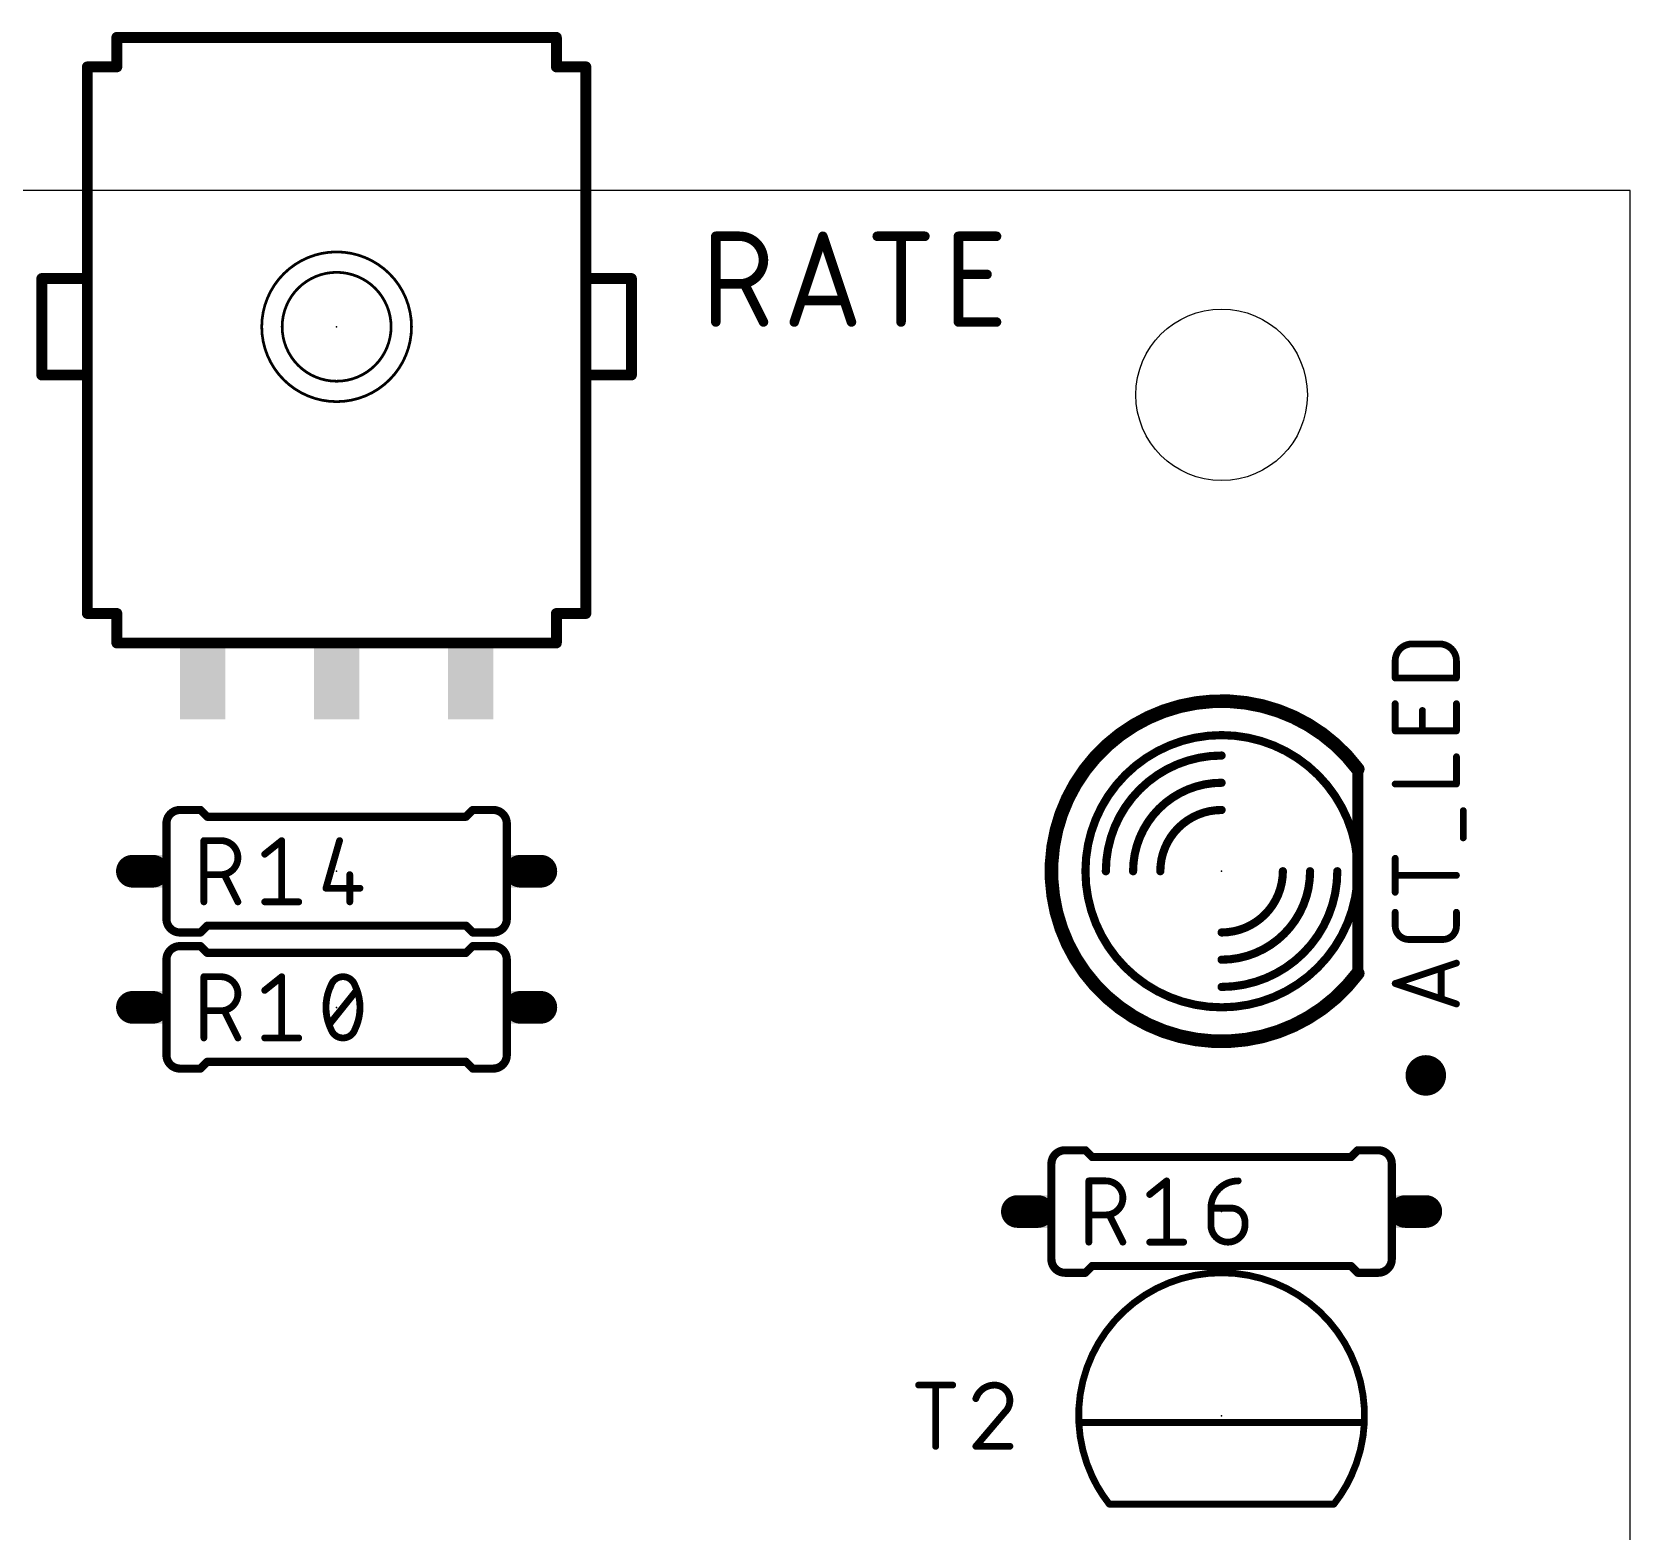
# Model space of a CAD drawing. Extents: x 0 to 48, y 0 to 102.
# Drawn here: x 18.45 to 48.26, y 74.05 to 102.02 of the extents above; entities that cross this region are included whole.
import ezdxf

# ---------------------------------------------------------------- set-up
doc = ezdxf.new("R2010")
doc.units = 0
for name, color, linetype in [('18', 110, 'CONTINUOUS'), ('20', 31, 'CONTINUOUS'), ('21', 253, 'CONTINUOUS'), ('23', 53, 'CONTINUOUS'), ('25', 253, 'CONTINUOUS'), ('51', 253, 'CONTINUOUS')]:
    doc.layers.add(name, color=color, linetype=linetype)

# ---------------------------------------------------------------- blocks, each defined once
blk = doc.blocks.new('RECT')
blk.add_solid([(-0.5, -0.5), (0.5, -0.5), (-0.5, 0.5), (0.5, 0.5)])
blk = doc.blocks.new('ROUNDV')
at = {"const_width": 0.5}
blk.add_lwpolyline([(0, -0.25, 1), (0, 0.25, 1), (0, -0.25)], format="xyb", dxfattribs=at)

msp = doc.modelspace()

# ---------------------------------------------------------------- linework, layer by layer
at = {"layer": '20'}
for p, q in [((48.26, 99.06), (0, 99.06)), ((48.26, 0), (48.26, 99.06))]:
    msp.add_line(p, q, dxfattribs=at)
msp.add_circle((40.64, 95.25), 1.6002, dxfattribs=at)
at = {"layer": '21'}
for points, const_width in [([(20.03, 101.92), (28.23, 101.92)], 0.2032), ([(20.03, 101.92), (20.03, 101.37)], 0.2032), ([(28.23, 101.37), (28.23, 101.92)], 0.2032), ([(20.03, 101.37), (19.48, 101.37)], 0.2032), ([(19.48, 99.17), (19.48, 101.37)], 0.2032), ([(28.78, 101.37), (28.23, 101.37)], 0.2032), ([(28.78, 101.37), (28.78, 99.17)], 0.2032), ([(19.48, 91.17), (19.48, 94.37)], 0.2032), ([(28.78, 94.37), (28.78, 91.17)], 0.2032), ([(19.48, 91.17), (20.03, 91.17)], 0.2032), ([(20.03, 91.17), (20.03, 90.62)], 0.2032), ([(28.23, 91.17), (28.78, 91.17)], 0.2032), ([(28.23, 90.62), (28.23, 91.17)], 0.2032), ([(28.23, 90.62), (20.03, 90.62)], 0.2032), ([(43.18, 84.455), (43.18, 88.265)], 0.2032), ([(21.209, 87.503), (21.59, 87.503)], 0.1524), ([(21.717, 87.376), (21.59, 87.503)], 0.1524), ([(26.543, 87.376), (21.717, 87.376)], 0.1524), ([(26.543, 87.376), (26.67, 87.503)], 0.1524), ([(27.051, 87.503), (26.67, 87.503)], 0.1524), ([(21.209, 85.217), (21.59, 85.217)], 0.1524), ([(21.717, 85.344), (21.59, 85.217)], 0.1524), ([(26.543, 85.344), (21.717, 85.344)], 0.1524), ([(26.543, 85.344), (26.67, 85.217)], 0.1524), ([(27.051, 85.217), (26.67, 85.217)], 0.1524), ([(21.209, 84.963), (21.59, 84.963)], 0.1524), ([(21.717, 84.836), (21.59, 84.963)], 0.1524), ([(26.543, 84.836), (26.67, 84.963)], 0.1524), ([(27.051, 84.963), (26.67, 84.963)], 0.1524), ([(26.543, 84.836), (21.717, 84.836)], 0.1524), ([(21.209, 82.677), (21.59, 82.677)], 0.1524), ([(21.717, 82.804), (21.59, 82.677)], 0.1524), ([(26.543, 82.804), (21.717, 82.804)], 0.1524), ([(26.543, 82.804), (26.67, 82.677)], 0.1524), ([(27.051, 82.677), (26.67, 82.677)], 0.1524), ([(37.719, 81.153), (38.1, 81.153)], 0.1524), ([(38.227, 81.026), (38.1, 81.153)], 0.1524), ([(38.227, 81.026), (43.053, 81.026)], 0.1524), ([(43.053, 81.026), (43.18, 81.153)], 0.1524), ([(43.561, 81.153), (43.18, 81.153)], 0.1524), ([(38.227, 78.994), (38.1, 78.867)], 0.1524), ([(38.227, 78.994), (43.053, 78.994)], 0.1524), ([(43.053, 78.994), (43.18, 78.867)], 0.1524), ([(37.719, 78.867), (38.1, 78.867)], 0.1524), ([(43.561, 78.867), (43.18, 78.867)], 0.1524), ([(39.504, 76.073), (39.236, 76.073)], 0.127), ([(42.044, 76.073), (41.776, 76.073)], 0.127), ([(38.545, 74.549), (42.735, 74.549)], 0.127)]:
    msp.add_lwpolyline(points, dxfattribs=dict(at, const_width=const_width))
for points, const_width in [([(20.03, 101.9708, 1), (20.03, 101.8692)], 0.1016), ([(20.0808, 101.92, 1), (19.9792, 101.92)], 0.1016), ([(28.2808, 101.92, 1), (28.1792, 101.92)], 0.1016), ([(28.23, 101.8692, 1), (28.23, 101.9708)], 0.1016), ([(19.48, 101.4208, 1), (19.48, 101.3192)], 0.1016), ([(19.5308, 101.37, 1), (19.4292, 101.37)], 0.1016), ([(19.9792, 101.37, 1), (20.0808, 101.37)], 0.1016), ([(20.03, 101.3192, 1), (20.03, 101.4208)], 0.1016), ([(28.23, 101.4208, 1), (28.23, 101.3192)], 0.1016), ([(28.1792, 101.37, 1), (28.2808, 101.37)], 0.1016), ([(28.8308, 101.37, 1), (28.7292, 101.37)], 0.1016), ([(28.78, 101.3192, 1), (28.78, 101.4208)], 0.1016), ([(19.4292, 99.17, 1), (19.5308, 99.17)], 0.1016), ([(28.7292, 99.17, 1), (28.8308, 99.17)], 0.1016), ([(24.13, 95.123, 1), (24.13, 97.917, 1), (24.13, 95.123)], 0.0508), ([(24.13, 95.504, 1), (24.13, 97.536, 1), (24.13, 95.504)], 0.0508), ([(19.5308, 94.37, 1), (19.4292, 94.37)], 0.1016), ([(28.8308, 94.37, 1), (28.7292, 94.37)], 0.1016), ([(19.48, 91.2208, 1), (19.48, 91.1192)], 0.1016), ([(20.0808, 91.17, 1), (19.9792, 91.17)], 0.1016), ([(20.03, 91.1192, 1), (20.03, 91.2208)], 0.1016), ([(28.23, 91.2208, 1), (28.23, 91.1192)], 0.1016), ([(28.2808, 91.17, 1), (28.1792, 91.17)], 0.1016), ([(28.78, 91.1192, 1), (28.78, 91.2208)], 0.1016), ([(19.4292, 91.17, 1), (19.5308, 91.17)], 0.1016), ([(28.7292, 91.17, 1), (28.8308, 91.17)], 0.1016), ([(20.03, 90.6708, 1), (20.03, 90.5692)], 0.1016), ([(19.9792, 90.62, 1), (20.0808, 90.62)], 0.1016), ([(28.1792, 90.62, 1), (28.2808, 90.62)], 0.1016), ([(28.23, 90.5692, 1), (28.23, 90.6708)], 0.1016), ([(43.18, 88.265, 3), (43.18, 84.455)], 0.254), ([(40.64, 83.82, 1), (40.64, 88.9, 1), (40.64, 83.82)], 0.1524), ([(43.1292, 88.2269, 1), (43.2308, 88.3031)], 0.127), ([(43.2308, 88.265, 1), (43.1292, 88.265)], 0.1016), ([(21.209, 87.503, 0.4142), (20.955, 87.249)], 0.1524), ([(21.209, 87.5411, 1), (21.209, 87.4649)], 0.0762), ([(21.209, 87.4649, 1), (21.209, 87.5411)], 0.0762), ([(21.6169, 87.5299, 1), (21.5631, 87.4761)], 0.0762), ([(21.59, 87.4649, 1), (21.59, 87.5411)], 0.0762), ([(21.717, 87.4141, 1), (21.717, 87.3379)], 0.0762), ([(21.6901, 87.3491, 1), (21.7439, 87.4029)], 0.0762), ([(26.5161, 87.4029, 1), (26.5699, 87.3491)], 0.0762), ([(26.543, 87.3379, 1), (26.543, 87.4141)], 0.0762), ([(26.67, 87.5411, 1), (26.67, 87.4649)], 0.0762), ([(26.6969, 87.4761, 1), (26.6431, 87.5299)], 0.0762), ([(27.305, 87.249, 0.4142), (27.051, 87.503)], 0.1524), ([(27.051, 87.5411, 1), (27.051, 87.4649)], 0.0762), ([(27.051, 87.4649, 1), (27.051, 87.5411)], 0.0762), ([(20.9169, 87.249, 1), (20.9931, 87.249)], 0.0762), ([(27.2669, 87.249, 1), (27.3431, 87.249)], 0.0762), ([(20.955, 85.471, 0.4142), (21.209, 85.217)], 0.1524), ([(20.9931, 85.471, 1), (20.9169, 85.471)], 0.0762), ([(21.209, 85.2551, 1), (21.209, 85.1789)], 0.0762), ([(21.209, 85.1789, 1), (21.209, 85.2551)], 0.0762), ([(21.5631, 85.2439, 1), (21.6169, 85.1901)], 0.0762), ([(21.59, 85.1789, 1), (21.59, 85.2551)], 0.0762), ([(21.717, 85.3821, 1), (21.717, 85.3059)], 0.0762), ([(21.7439, 85.3171, 1), (21.6901, 85.3709)], 0.0762), ([(26.5699, 85.3709, 1), (26.5161, 85.3171)], 0.0762), ([(26.543, 85.3059, 1), (26.543, 85.3821)], 0.0762), ([(26.67, 85.2551, 1), (26.67, 85.1789)], 0.0762), ([(26.6431, 85.1901, 1), (26.6969, 85.2439)], 0.0762), ([(27.051, 85.217, 0.4142), (27.305, 85.471)], 0.1524), ([(27.051, 85.2551, 1), (27.051, 85.1789)], 0.0762), ([(27.051, 85.1789, 1), (27.051, 85.2551)], 0.0762), ([(27.3431, 85.471, 1), (27.2669, 85.471)], 0.0762), ([(21.209, 84.963, 0.4142), (20.955, 84.709)], 0.1524), ([(21.209, 85.0011, 1), (21.209, 84.9249)], 0.0762), ([(21.209, 84.9249, 1), (21.209, 85.0011)], 0.0762), ([(21.6169, 84.9899, 1), (21.5631, 84.9361)], 0.0762), ([(21.59, 84.9249, 1), (21.59, 85.0011)], 0.0762), ([(26.67, 85.0011, 1), (26.67, 84.9249)], 0.0762), ([(26.6969, 84.9361, 1), (26.6431, 84.9899)], 0.0762), ([(27.305, 84.709, 0.4142), (27.051, 84.963)], 0.1524), ([(27.051, 85.0011, 1), (27.051, 84.9249)], 0.0762), ([(27.051, 84.9249, 1), (27.051, 85.0011)], 0.0762), ([(20.9169, 84.709, 1), (20.9931, 84.709)], 0.0762), ([(21.717, 84.8741, 1), (21.717, 84.7979)], 0.0762), ([(21.6901, 84.8091, 1), (21.7439, 84.8629)], 0.0762), ([(26.5161, 84.8629, 1), (26.5699, 84.8091)], 0.0762), ([(26.543, 84.7979, 1), (26.543, 84.8741)], 0.0762), ([(27.2669, 84.709, 1), (27.3431, 84.709)], 0.0762), ([(43.2308, 84.4169, 1), (43.1292, 84.4931)], 0.127), ([(43.1292, 84.455, 1), (43.2308, 84.455)], 0.1016), ([(20.955, 82.931, 0.4142), (21.209, 82.677)], 0.1524), ([(20.9931, 82.931, 1), (20.9169, 82.931)], 0.0762), ([(27.051, 82.677, 0.4142), (27.305, 82.931)], 0.1524), ([(27.3431, 82.931, 1), (27.2669, 82.931)], 0.0762), ([(21.209, 82.7151, 1), (21.209, 82.6389)], 0.0762), ([(21.209, 82.6389, 1), (21.209, 82.7151)], 0.0762), ([(21.5631, 82.7039, 1), (21.6169, 82.6501)], 0.0762), ([(21.59, 82.6389, 1), (21.59, 82.7151)], 0.0762), ([(21.717, 82.8421, 1), (21.717, 82.7659)], 0.0762), ([(21.7439, 82.7771, 1), (21.6901, 82.8309)], 0.0762), ([(26.5699, 82.8309, 1), (26.5161, 82.7771)], 0.0762), ([(26.543, 82.7659, 1), (26.543, 82.8421)], 0.0762), ([(26.67, 82.7151, 1), (26.67, 82.6389)], 0.0762), ([(26.6431, 82.6501, 1), (26.6969, 82.7039)], 0.0762), ([(27.051, 82.7151, 1), (27.051, 82.6389)], 0.0762), ([(27.051, 82.6389, 1), (27.051, 82.7151)], 0.0762), ([(37.719, 81.153, 0.4142), (37.465, 80.899)], 0.1524), ([(37.719, 81.1911, 1), (37.719, 81.1149)], 0.0762), ([(37.719, 81.1149, 1), (37.719, 81.1911)], 0.0762), ([(38.1269, 81.1799, 1), (38.0731, 81.1261)], 0.0762), ([(38.1, 81.1149, 1), (38.1, 81.1911)], 0.0762), ([(38.227, 81.0641, 1), (38.227, 80.9879)], 0.0762), ([(43.053, 80.9879, 1), (43.053, 81.0641)], 0.0762), ([(43.18, 81.1911, 1), (43.18, 81.1149)], 0.0762), ([(43.2069, 81.1261, 1), (43.1531, 81.1799)], 0.0762), ([(43.815, 80.899, 0.4142), (43.561, 81.153)], 0.1524), ([(43.561, 81.1911, 1), (43.561, 81.1149)], 0.0762), ([(43.561, 81.1149, 1), (43.561, 81.1911)], 0.0762), ([(37.4269, 80.899, 1), (37.5031, 80.899)], 0.0762), ([(38.2001, 80.9991, 1), (38.2539, 81.0529)], 0.0762), ([(43.0261, 81.0529, 1), (43.0799, 80.9991)], 0.0762), ([(43.7769, 80.899, 1), (43.8531, 80.899)], 0.0762), ([(37.465, 79.121, 0.4142), (37.719, 78.867)], 0.1524), ([(37.5031, 79.121, 1), (37.4269, 79.121)], 0.0762), ([(38.227, 79.0321, 1), (38.227, 78.9559)], 0.0762), ([(38.2539, 78.9671, 1), (38.2001, 79.0209)], 0.0762), ([(43.0799, 79.0209, 1), (43.0261, 78.9671)], 0.0762), ([(43.053, 78.9559, 1), (43.053, 79.0321)], 0.0762), ([(43.561, 78.867, 0.4142), (43.815, 79.121)], 0.1524), ([(43.8531, 79.121, 1), (43.7769, 79.121)], 0.0762), ([(37.719, 78.9051, 1), (37.719, 78.8289)], 0.0762), ([(37.719, 78.8289, 1), (37.719, 78.9051)], 0.0762), ([(38.0731, 78.8939, 1), (38.1269, 78.8401)], 0.0762), ([(38.1, 78.8289, 1), (38.1, 78.9051)], 0.0762), ([(43.053, 77.3359, 0.6345), (38.227, 77.3359)], 0.127), ([(43.18, 78.9051, 1), (43.18, 78.8289)], 0.0762), ([(43.1531, 78.8401, 1), (43.2069, 78.8939)], 0.0762), ([(43.561, 78.9051, 1), (43.561, 78.8289)], 0.0762), ([(43.561, 78.8289, 1), (43.561, 78.9051)], 0.0762), ([(38.1983, 77.3494, 1), (38.2557, 77.3224)], 0.0635), ([(43.0243, 77.3224, 1), (43.0817, 77.3494)], 0.0635), ([(39.236, 76.1048, 1), (39.236, 76.0413)], 0.0635), ([(39.504, 76.0413, 1), (39.504, 76.1048)], 0.0635), ([(41.776, 76.1048, 1), (41.776, 76.0413)], 0.0635), ([(42.044, 76.0413, 1), (42.044, 76.1048)], 0.0635), ([(42.735, 74.549, 0.0595), (43.0647, 75.0882)], 0.127), ([(43.0936, 75.075, 1), (43.0358, 75.1014)], 0.0635), ([(38.2265, 75.0641, 0.057), (38.545, 74.549)], 0.127), ([(38.2552, 75.0776, 1), (38.1978, 75.0506)], 0.0635), ([(38.545, 74.5808, 1), (38.545, 74.5173)], 0.0635), ([(38.5201, 74.5293, 1), (38.5699, 74.5687)], 0.0635), ([(42.7101, 74.5687, 1), (42.7599, 74.5293)], 0.0635), ([(42.735, 74.5173, 1), (42.735, 74.5808)], 0.0635)]:
    msp.add_lwpolyline(points, format="xyb", dxfattribs=dict(at, const_width=const_width))
at = {"layer": '23'}
for p in [(24.13, 96.52), (24.13, 86.36), (40.64, 86.36), (24.13, 83.82), (40.64, 80.01), (40.64, 76.2)]:
    msp.add_point(p, dxfattribs=at)
at = {"layer": '25'}
for points, const_width in [([(31.2484, 98.2091, 1), (31.1594, 98.2091)], 0.0889), ([(31.2039, 98.2536, 1), (31.2039, 98.1647)], 0.0889), ([(31.6484, 98.2536, 1), (31.6484, 98.1647)], 0.0889), ([(31.6484, 97.3201, 1), (31.6484, 98.2091)], 0.1778), ([(31.6484, 98.1647, 1), (31.6484, 98.2536)], 0.0889), ([(33.2436, 98.2232, 1), (33.1593, 98.195)], 0.0889), ([(33.2436, 98.195, 1), (33.1593, 98.2232)], 0.0889), ([(34.2159, 98.2536, 1), (34.2159, 98.1647)], 0.0889), ([(34.7048, 98.2091, 1), (34.6159, 98.2091)], 0.0889), ([(35.1049, 98.1647, 1), (35.1049, 98.2536)], 0.0889), ([(35.7746, 98.2091, 1), (35.6857, 98.2091)], 0.0889), ([(35.7302, 98.2536, 1), (35.7302, 98.1647)], 0.0889), ([(36.4414, 98.1647, 1), (36.4414, 98.2536)], 0.0889), ([(35.7302, 97.5423, 1), (35.7302, 97.4535)], 0.0889), ([(36.2636, 97.4535, 1), (36.2636, 97.5423)], 0.0889), ([(31.2039, 97.3646, 1), (31.2039, 97.2757)], 0.0889), ([(31.6484, 97.3646, 1), (31.6484, 97.2757)], 0.0889), ([(31.6484, 97.2757, 1), (31.6484, 97.3646)], 0.0889), ([(31.7771, 97.34, 1), (31.6975, 97.3002)], 0.0889), ([(32.8014, 97.0534, 1), (32.8014, 96.9645)], 0.0889), ([(33.6015, 96.9645, 1), (33.6015, 97.0534)], 0.0889), ([(31.1594, 96.6089, 1), (31.2484, 96.6089)], 0.0889), ([(32.0531, 96.589, 1), (32.1327, 96.6288)], 0.0889), ([(32.6259, 96.623, 1), (32.7102, 96.5948)], 0.0889), ([(33.6927, 96.5948, 1), (33.777, 96.623)], 0.0889), ([(34.6159, 96.6089, 1), (34.7048, 96.6089)], 0.0889), ([(35.6857, 96.6089, 1), (35.7746, 96.6089)], 0.0889), ([(35.7302, 96.6534, 1), (35.7302, 96.5645)], 0.0889), ([(36.4414, 96.5645, 1), (36.4414, 96.6534)], 0.0889), ([(44.196, 90.6018, 0.4142), (43.8785, 90.2843)], 0.127), ([(44.196, 90.6335, 1), (44.196, 90.57)], 0.0635), ([(44.196, 90.57, 1), (44.196, 90.6335)], 0.0635), ([(45.0215, 90.2843, 0.4142), (44.704, 90.6018)], 0.127), ([(44.704, 90.6335, 1), (44.704, 90.57)], 0.0635), ([(44.704, 90.57, 1), (44.704, 90.6335)], 0.0635), ([(43.9103, 90.2843, 1), (43.8468, 90.2843)], 0.0635), ([(45.0533, 90.2843, 1), (44.9898, 90.2843)], 0.0635), ([(43.8468, 90.2843, 1), (43.9103, 90.2843)], 0.0635), ([(44.9898, 90.2843, 1), (45.0533, 90.2843)], 0.0635), ([(43.8785, 89.9985, 1), (43.8785, 89.935)], 0.0635), ([(43.8468, 89.9668, 1), (43.9103, 89.9668)], 0.0635), ([(44.9898, 89.9668, 1), (45.0533, 89.9668)], 0.0635), ([(45.0215, 89.935, 1), (45.0215, 89.9985)], 0.0635), ([(43.9103, 89.4867, 1), (43.8468, 89.4867)], 0.0635), ([(45.0533, 89.4867, 1), (44.9898, 89.4867)], 0.0635), ([(44.4183, 89.3597, 1), (44.3548, 89.3597)], 0.0635), ([(43.8785, 89.0105, 1), (43.8785, 88.947)], 0.0635), ([(43.8468, 88.9787, 1), (43.9103, 88.9787)], 0.0635), ([(44.3548, 88.9787, 1), (44.4183, 88.9787)], 0.0635), ([(44.9898, 88.9787, 1), (45.0533, 88.9787)], 0.0635), ([(45.0215, 88.947, 1), (45.0215, 89.0105)], 0.0635), ([(45.0533, 88.4961, 1), (44.9898, 88.4961)], 0.0635), ([(43.8785, 88.0199, 1), (43.8785, 87.9564)], 0.0635), ([(44.9898, 87.9881, 1), (45.0533, 87.9881)], 0.0635), ([(45.0215, 87.9564, 1), (45.0215, 88.0199)], 0.0635), ([(45.1803, 87.4903, 1), (45.1168, 87.4903)], 0.0635), ([(21.6535, 86.9633, 1), (21.6535, 86.8997)], 0.0635), ([(21.6852, 86.9315, 1), (21.6218, 86.9315)], 0.0635), ([(21.971, 86.9633, 1), (21.971, 86.8997)], 0.0635), ([(21.971, 86.2965, 1), (21.971, 86.9315)], 0.127), ([(21.971, 86.8997, 1), (21.971, 86.9633)], 0.0635), ([(23.1375, 86.9315, 1), (23.074, 86.9315)], 0.0635), ([(23.1255, 86.9067, 1), (23.0859, 86.9563)], 0.0635), ([(24.2157, 86.9228, 1), (24.1547, 86.9402)], 0.0635), ([(45.1168, 86.9823, 1), (45.1803, 86.9823)], 0.0635), ([(22.7684, 86.7023, 1), (22.808, 86.6527)], 0.0635), ([(43.9103, 86.6013, 1), (43.8468, 86.6013)], 0.0635), ([(21.6535, 86.3283, 1), (21.6535, 86.2648)], 0.0635), ([(21.971, 86.3283, 1), (21.971, 86.2648)], 0.0635), ([(21.971, 86.2648, 1), (21.971, 86.3283)], 0.0635), ([(22.0629, 86.3107, 1), (22.0061, 86.2823)], 0.0635), ([(24.4075, 86.2965, 1), (24.344, 86.2965)], 0.0635), ([(43.8785, 86.3155, 1), (43.8785, 86.252)], 0.0635), ([(45.0215, 86.252, 1), (45.0215, 86.3155)], 0.0635), ([(23.9312, 86.0743, 1), (23.9312, 86.0108)], 0.0635), ([(23.9007, 86.0512, 1), (23.9617, 86.0338)], 0.0635), ([(24.5662, 86.0108, 1), (24.5662, 86.0743)], 0.0635), ([(43.8468, 85.9663, 1), (43.9103, 85.9663)], 0.0635), ([(21.6218, 85.7885, 1), (21.6852, 85.7885)], 0.0635), ([(22.2601, 85.7743, 1), (22.3169, 85.8027)], 0.0635), ([(22.7882, 85.8203, 1), (22.7882, 85.7567)], 0.0635), ([(23.074, 85.7885, 1), (23.1375, 85.7885)], 0.0635), ([(23.4232, 85.7567, 1), (23.4232, 85.8203)], 0.0635), ([(24.344, 85.7885, 1), (24.4075, 85.7885)], 0.0635), ([(43.9103, 85.5943, 1), (43.8468, 85.5943)], 0.0635), ([(45.0533, 85.5943, 1), (44.9898, 85.5943)], 0.0635), ([(43.8785, 85.3403, 0.4142), (44.1325, 85.0863)], 0.127), ([(43.9103, 85.3403, 1), (43.8468, 85.3403)], 0.0635), ([(43.8468, 85.3403, 1), (43.9103, 85.3403)], 0.0635), ([(44.7675, 85.0863, 0.4142), (45.0215, 85.3403)], 0.127), ([(45.0533, 85.3403, 1), (44.9898, 85.3403)], 0.0635), ([(44.9898, 85.3403, 1), (45.0533, 85.3403)], 0.0635), ([(44.1325, 85.118, 1), (44.1325, 85.0545)], 0.0635), ([(44.1325, 85.0545, 1), (44.1325, 85.118)], 0.0635), ([(44.7675, 85.118, 1), (44.7675, 85.0545)], 0.0635), ([(44.7675, 85.0545, 1), (44.7675, 85.118)], 0.0635), ([(45.0315, 84.6154, 1), (45.0115, 84.6756)], 0.0635), ([(21.6535, 84.4233, 1), (21.6535, 84.3598)], 0.0635), ([(21.6852, 84.3915, 1), (21.6218, 84.3915)], 0.0635), ([(21.971, 83.7565, 1), (21.971, 84.3915)], 0.127), ([(21.971, 84.4233, 1), (21.971, 84.3598)], 0.0635), ([(21.971, 84.3598, 1), (21.971, 84.4233)], 0.0635), ([(23.1375, 84.3915, 1), (23.074, 84.3915)], 0.0635), ([(23.1255, 84.3667, 1), (23.0859, 84.4163)], 0.0635), ([(24.2487, 84.3915, 0.3205), (24.0265, 84.2328)], 0.127), ([(24.471, 84.2328, 0.3205), (24.2487, 84.3915)], 0.127), ([(24.2487, 84.4233, 1), (24.2487, 84.3598)], 0.0635), ([(24.2487, 84.3598, 1), (24.2487, 84.4233)], 0.0635), ([(44.7675, 84.5503, 1), (44.704, 84.5503)], 0.0635), ([(22.7684, 84.1623, 1), (22.808, 84.1127)], 0.0635), ([(24.0265, 84.2328, 0.1139), (23.9312, 83.82)], 0.127), ([(23.9964, 84.243, 1), (24.0565, 84.2225)], 0.0635), ([(24.055, 84.2188, 1), (23.9979, 84.2467)], 0.0635), ([(24.4995, 84.2467, 1), (24.4424, 84.2188)], 0.0635), ([(24.5662, 83.82, 0.1139), (24.471, 84.2328)], 0.127), ([(24.4409, 84.2225, 1), (24.501, 84.243)], 0.0635), ([(24.5275, 84.1177, 1), (24.4779, 84.1573)], 0.0635), ([(43.8885, 84.2946, 1), (43.8685, 84.2344)], 0.0635), ([(43.8685, 84.2946, 1), (43.8885, 84.2344)], 0.0635), ([(21.6535, 83.7883, 1), (21.6535, 83.7248)], 0.0635), ([(21.971, 83.7883, 1), (21.971, 83.7248)], 0.0635), ([(21.971, 83.7248, 1), (21.971, 83.7883)], 0.0635), ([(22.0629, 83.7707, 1), (22.0061, 83.7423)], 0.0635), ([(23.9312, 83.82, 0.1139), (24.0265, 83.4073)], 0.127), ([(23.963, 83.82, 1), (23.8995, 83.82)], 0.0635), ([(23.8995, 83.82, 1), (23.963, 83.82)], 0.0635), ([(24.471, 83.4073, 0.1139), (24.5662, 83.82)], 0.127), ([(24.598, 83.82, 1), (24.5345, 83.82)], 0.0635), ([(24.5345, 83.82, 1), (24.598, 83.82)], 0.0635), ([(44.704, 83.9788, 1), (44.7675, 83.9788)], 0.0635), ([(45.0115, 83.8534, 1), (45.0315, 83.9136)], 0.0635), ([(23.9699, 83.5223, 1), (24.0195, 83.4827)], 0.0635), ([(21.6218, 83.2485, 1), (21.6852, 83.2485)], 0.0635), ([(22.2601, 83.2343, 1), (22.3169, 83.2627)], 0.0635), ([(22.7882, 83.2803, 1), (22.7882, 83.2168)], 0.0635), ([(23.074, 83.2485, 1), (23.1375, 83.2485)], 0.0635), ([(23.4232, 83.2168, 1), (23.4232, 83.2803)], 0.0635), ([(24.0565, 83.4175, 1), (23.9964, 83.397)], 0.0635), ([(24.0265, 83.4073, 0.3205), (24.2487, 83.2485)], 0.127), ([(23.9979, 83.3933, 1), (24.055, 83.4212)], 0.0635), ([(24.2487, 83.2485, 0.3205), (24.471, 83.4073)], 0.127), ([(24.2487, 83.2803, 1), (24.2487, 83.2168)], 0.0635), ([(24.2487, 83.2168, 1), (24.2487, 83.2803)], 0.0635), ([(24.4424, 83.4212, 1), (24.4995, 83.3933)], 0.0635), ([(24.501, 83.397, 1), (24.4409, 83.4175)], 0.0635), ([(38.1953, 80.5815, 1), (38.1317, 80.5815)], 0.0635), ([(38.1635, 80.6133, 1), (38.1635, 80.5498)], 0.0635), ([(38.481, 79.9465, 1), (38.481, 80.5815)], 0.127), ([(38.481, 80.6133, 1), (38.481, 80.5498)], 0.0635), ([(38.481, 80.5498, 1), (38.481, 80.6133)], 0.0635), ([(39.6475, 80.5815, 1), (39.584, 80.5815)], 0.0635), ([(39.6355, 80.5567, 1), (39.5959, 80.6063)], 0.0635), ([(40.9492, 80.5815, 0.4142), (40.4412, 80.0735)], 0.127), ([(40.9492, 80.5498, 1), (40.9492, 80.6133)], 0.0635), ([(39.2784, 80.3523, 1), (39.318, 80.3027)], 0.0635), ([(38.1635, 79.9783, 1), (38.1635, 79.9147)], 0.0635), ([(38.481, 79.9783, 1), (38.481, 79.9147)], 0.0635), ([(38.481, 79.9147, 1), (38.481, 79.9783)], 0.0635), ([(38.5729, 79.9607, 1), (38.5161, 79.9323)], 0.0635), ([(40.4412, 80.1053, 1), (40.4412, 80.0418)], 0.0635), ([(40.473, 80.0735, 1), (40.4095, 80.0735)], 0.0635), ([(40.4095, 80.0735, 1), (40.473, 80.0735)], 0.0635), ([(40.8222, 80.1053, 1), (40.8222, 80.0418)], 0.0635), ([(41.0762, 79.8195, 0.4142), (40.8222, 80.0735)], 0.127), ([(40.8222, 80.0418, 1), (40.8222, 80.1053)], 0.0635), ([(40.4412, 79.756, 1), (41.0762, 79.756)], 0.127), ([(40.473, 79.756, 1), (40.4095, 79.756)], 0.0635), ([(40.4095, 79.756, 1), (40.473, 79.756)], 0.0635), ([(41.108, 79.8195, 1), (41.0445, 79.8195)], 0.0635), ([(41.0445, 79.8195, 1), (41.108, 79.8195)], 0.0635), ([(41.108, 79.756, 1), (41.0445, 79.756)], 0.0635), ([(41.0445, 79.756, 1), (41.108, 79.756)], 0.0635), ([(38.1317, 79.4385, 1), (38.1953, 79.4385)], 0.0635), ([(38.7701, 79.4243, 1), (38.8269, 79.4527)], 0.0635), ([(39.2982, 79.4703, 1), (39.2982, 79.4068)], 0.0635), ([(39.584, 79.4385, 1), (39.6475, 79.4385)], 0.0635), ([(39.9332, 79.4068, 1), (39.9332, 79.4703)], 0.0635), ([(34.9885, 76.8033, 1), (34.9885, 76.7398)], 0.0635), ([(35.3378, 76.7715, 1), (35.2743, 76.7715)], 0.0635), ([(35.6235, 76.7398, 1), (35.6235, 76.8033)], 0.0635), ([(36.4046, 76.7715, 0.3252), (36.0553, 76.5175)], 0.127), ([(36.6903, 76.4858, 0.4142), (36.4046, 76.7715)], 0.127), ([(36.4046, 76.8033, 1), (36.4046, 76.7398)], 0.0635), ([(36.4045, 76.7398, 1), (36.4046, 76.8033)], 0.0635), ([(36.0251, 76.5273, 1), (36.0855, 76.5077)], 0.0635), ([(36.5951, 76.2635, 0.2053), (36.6903, 76.4858)], 0.127), ([(36.6192, 76.2429, 1), (36.5709, 76.2841)], 0.0635), ([(36.6585, 76.4858, 1), (36.7221, 76.4858)], 0.0635), ([(36.722, 76.4858, 1), (36.6586, 76.4857)], 0.0635), ([(36.5732, 76.2865, 1), (36.6169, 76.2405)], 0.0635), ([(35.2743, 75.6285, 1), (35.3378, 75.6285)], 0.0635), ([(36.0553, 75.6603, 1), (36.0553, 75.5968)], 0.0635), ([(36.0311, 75.6491, 1), (36.0795, 75.6079)], 0.0635), ([(36.6903, 75.5968, 1), (36.6903, 75.6603)], 0.0635)]:
    msp.add_lwpolyline(points, format="xyb", dxfattribs=dict(at, const_width=const_width))
for points, const_width in [([(31.2039, 96.6089), (31.2039, 98.2091)], 0.1778), ([(31.2039, 98.2091), (31.6484, 98.2091)], 0.1778), ([(32.668, 96.6089), (33.2014, 98.2091)], 0.1778), ([(33.2014, 98.2091), (33.7348, 96.6089)], 0.1778), ([(34.2159, 98.2091), (35.1049, 98.2091)], 0.1778), ([(34.6604, 96.6089), (34.6604, 98.2091)], 0.1778), ([(35.7302, 96.6089), (35.7302, 98.2091)], 0.1778), ([(35.7302, 98.2091), (36.4414, 98.2091)], 0.1778), ([(35.7302, 97.4979), (36.2636, 97.4979)], 0.1778), ([(31.6484, 97.3201), (31.2039, 97.3201)], 0.1778), ([(32.0929, 96.6089), (31.7373, 97.3201)], 0.1778), ([(33.6015, 97.0089), (32.8014, 97.0089)], 0.1778), ([(36.4414, 96.6089), (35.7302, 96.6089)], 0.1778), ([(44.196, 90.6018), (44.704, 90.6018)], 0.127), ([(43.8785, 89.9668), (43.8785, 90.2843)], 0.127), ([(45.0215, 90.2843), (45.0215, 89.9668)], 0.127), ([(45.0215, 89.9668), (43.8785, 89.9668)], 0.127), ([(43.8785, 88.9787), (43.8785, 89.4867)], 0.127), ([(45.0215, 89.4867), (45.0215, 88.9787)], 0.127), ([(44.3865, 88.9787), (44.3865, 89.3597)], 0.127), ([(45.0215, 88.9787), (43.8785, 88.9787)], 0.127), ([(45.0215, 87.9881), (45.0215, 88.4961)], 0.127), ([(43.8785, 87.9881), (45.0215, 87.9881)], 0.127), ([(45.1485, 86.9823), (45.1485, 87.4903)], 0.127), ([(21.6535, 85.7885), (21.6535, 86.9315)], 0.127), ([(21.6535, 86.9315), (21.971, 86.9315)], 0.127), ([(22.7882, 86.6775), (23.1057, 86.9315)], 0.127), ([(23.1057, 86.9315), (23.1057, 85.7885)], 0.127), ([(24.1852, 86.9315), (23.9312, 86.0425)], 0.127), ([(43.8785, 85.9663), (43.8785, 86.6013)], 0.127), ([(21.971, 86.2965), (21.6535, 86.2965)], 0.127), ([(22.2885, 85.7885), (22.0345, 86.2965)], 0.127), ([(24.3757, 86.2965), (24.3757, 85.7885)], 0.127), ([(45.0215, 86.2838), (43.8785, 86.2838)], 0.127), ([(23.9312, 86.0425), (24.5662, 86.0425)], 0.127), ([(22.7882, 85.7885), (23.4232, 85.7885)], 0.127), ([(43.8785, 85.3403), (43.8785, 85.5943)], 0.127), ([(45.0215, 85.5943), (45.0215, 85.3403)], 0.127), ([(44.7675, 85.0863), (44.1325, 85.0863)], 0.127), ([(43.8785, 84.2645), (45.0215, 84.6455)], 0.127), ([(21.6535, 83.2485), (21.6535, 84.3915)], 0.127), ([(21.6535, 84.3915), (21.971, 84.3915)], 0.127), ([(22.7882, 84.1375), (23.1057, 84.3915)], 0.127), ([(23.1057, 84.3915), (23.1057, 83.2485)], 0.127), ([(44.7358, 84.5503), (44.7358, 83.9788)], 0.127), ([(23.9947, 83.5025), (24.5027, 84.1375)], 0.127), ([(45.0215, 83.8835), (43.8785, 84.2645)], 0.127), ([(21.971, 83.7565), (21.6535, 83.7565)], 0.127), ([(22.2885, 83.2485), (22.0345, 83.7565)], 0.127), ([(22.7882, 83.2485), (23.4232, 83.2485)], 0.127), ([(38.1635, 79.4385), (38.1635, 80.5815)], 0.127), ([(38.1635, 80.5815), (38.481, 80.5815)], 0.127), ([(39.2982, 80.3275), (39.6157, 80.5815)], 0.127), ([(39.6157, 80.5815), (39.6157, 79.4385)], 0.127), ([(38.481, 79.9465), (38.1635, 79.9465)], 0.127), ([(38.7985, 79.4385), (38.5445, 79.9465)], 0.127), ([(40.4412, 80.0735), (40.8222, 80.0735)], 0.127), ([(40.4412, 79.756), (40.4412, 80.0735)], 0.127), ([(41.0762, 79.8195), (41.0762, 79.756)], 0.127), ([(39.2982, 79.4385), (39.9332, 79.4385)], 0.127), ([(34.9885, 76.7715), (35.6235, 76.7715)], 0.127), ([(35.306, 75.6285), (35.306, 76.7715)], 0.127), ([(36.5951, 76.2635), (36.0553, 75.6285)], 0.127), ([(36.0553, 75.6285), (36.6903, 75.6285)], 0.127)]:
    msp.add_lwpolyline(points, dxfattribs=dict(at, const_width=const_width))
at = {"layer": '51'}
for points, const_width in [([(19.48, 91.17), (19.48, 101.37)], 0.2032), ([(28.78, 101.37), (28.78, 91.17)], 0.2032), ([(19.38, 97.42), (18.63, 97.42)], 0.2032), ([(18.63, 97.42), (18.63, 95.62)], 0.2032), ([(29.63, 97.42), (28.88, 97.42)], 0.2032), ([(29.63, 95.62), (29.63, 97.42)], 0.2032), ([(18.63, 95.62), (19.38, 95.62)], 0.2032), ([(28.88, 95.62), (29.63, 95.62)], 0.2032), ([(20.955, 85.471), (20.955, 87.249)], 0.1524), ([(27.305, 85.471), (27.305, 87.249)], 0.1524), ([(20.32, 86.36), (20.701, 86.36)], 0.6096), ([(27.559, 86.36), (27.94, 86.36)], 0.6096), ([(20.955, 82.931), (20.955, 84.709)], 0.1524), ([(27.305, 82.931), (27.305, 84.709)], 0.1524), ([(20.32, 83.82), (20.701, 83.82)], 0.6096), ([(27.559, 83.82), (27.94, 83.82)], 0.6096), ([(37.465, 80.899), (37.465, 79.121)], 0.1524), ([(43.815, 80.899), (43.815, 79.121)], 0.1524), ([(37.211, 80.01), (36.83, 80.01)], 0.6096), ([(44.45, 80.01), (44.069, 80.01)], 0.6096), ([(39.236, 76.073), (37.976, 76.073)], 0.127), ([(41.776, 76.073), (39.504, 76.073)], 0.127), ([(43.304, 76.073), (42.044, 76.073)], 0.127)]:
    msp.add_lwpolyline(points, dxfattribs=dict(at, const_width=const_width))
for points, const_width in [([(19.5308, 101.37, 1), (19.4292, 101.37)], 0.1016), ([(28.8308, 101.37, 1), (28.7292, 101.37)], 0.1016), ([(18.63, 97.4708, 1), (18.63, 97.3692)], 0.1016), ([(18.6808, 97.42, 1), (18.5792, 97.42)], 0.1016), ([(19.38, 97.3692, 1), (19.38, 97.4708)], 0.1016), ([(28.88, 97.4708, 1), (28.88, 97.3692)], 0.1016), ([(29.6808, 97.42, 1), (29.5792, 97.42)], 0.1016), ([(29.63, 97.3692, 1), (29.63, 97.4708)], 0.1016), ([(18.63, 95.6708, 1), (18.63, 95.5692)], 0.1016), ([(19.38, 95.5692, 1), (19.38, 95.6708)], 0.1016), ([(28.88, 95.6708, 1), (28.88, 95.5692)], 0.1016), ([(29.63, 95.5692, 1), (29.63, 95.6708)], 0.1016), ([(18.5792, 95.62, 1), (18.6808, 95.62)], 0.1016), ([(29.5792, 95.62, 1), (29.6808, 95.62)], 0.1016), ([(19.4292, 91.17, 1), (19.5308, 91.17)], 0.1016), ([(28.7292, 91.17, 1), (28.8308, 91.17)], 0.1016), ([(40.64, 88.519, 0.4142), (38.481, 86.36)], 0.1524), ([(40.64, 88.4809, 1), (40.64, 88.5571)], 0.0762), ([(40.64, 88.011, 0.4142), (38.989, 86.36)], 0.1524), ([(40.64, 87.9729, 1), (40.64, 88.0491)], 0.0762), ([(40.64, 87.503, 0.4142), (39.497, 86.36)], 0.1524), ([(40.64, 87.4649, 1), (40.64, 87.5411)], 0.0762), ([(20.9931, 87.249, 1), (20.9169, 87.249)], 0.0762), ([(27.3431, 87.249, 1), (27.2669, 87.249)], 0.0762), ([(20.32, 86.5124, 1), (20.32, 86.2076)], 0.3048), ([(20.701, 86.2076, 1), (20.701, 86.5124)], 0.3048), ([(27.559, 86.5124, 1), (27.559, 86.2076)], 0.3048), ([(27.94, 86.2076, 1), (27.94, 86.5124)], 0.3048), ([(38.4429, 86.36, 1), (38.5191, 86.36)], 0.0762), ([(38.9509, 86.36, 1), (39.0271, 86.36)], 0.0762), ([(39.4589, 86.36, 1), (39.5351, 86.36)], 0.0762), ([(40.64, 85.217, 0.4142), (41.783, 86.36)], 0.1524), ([(40.64, 84.709, 0.4142), (42.291, 86.36)], 0.1524), ([(40.64, 84.201, 0.4142), (42.799, 86.36)], 0.1524), ([(41.8211, 86.36, 1), (41.7449, 86.36)], 0.0762), ([(42.3291, 86.36, 1), (42.2529, 86.36)], 0.0762), ([(42.8371, 86.36, 1), (42.7609, 86.36)], 0.0762), ([(20.9169, 85.471, 1), (20.9931, 85.471)], 0.0762), ([(27.2669, 85.471, 1), (27.3431, 85.471)], 0.0762), ([(40.64, 85.2551, 1), (40.64, 85.1789)], 0.0762), ([(20.9931, 84.709, 1), (20.9169, 84.709)], 0.0762), ([(27.3431, 84.709, 1), (27.2669, 84.709)], 0.0762), ([(40.64, 84.7471, 1), (40.64, 84.6709)], 0.0762), ([(20.32, 83.9724, 1), (20.32, 83.6676)], 0.3048), ([(20.701, 83.6676, 1), (20.701, 83.9724)], 0.3048), ([(27.559, 83.9724, 1), (27.559, 83.6676)], 0.3048), ([(27.94, 83.6676, 1), (27.94, 83.9724)], 0.3048), ([(40.64, 84.2391, 1), (40.64, 84.1629)], 0.0762), ([(20.9169, 82.931, 1), (20.9931, 82.931)], 0.0762), ([(27.2669, 82.931, 1), (27.3431, 82.931)], 0.0762), ([(37.5031, 80.899, 1), (37.4269, 80.899)], 0.0762), ([(43.8531, 80.899, 1), (43.7769, 80.899)], 0.0762), ([(36.83, 80.1624, 1), (36.83, 79.8576)], 0.3048), ([(37.211, 79.8576, 1), (37.211, 80.1624)], 0.3048), ([(44.069, 80.1624, 1), (44.069, 79.8576)], 0.3048), ([(44.45, 79.8576, 1), (44.45, 80.1624)], 0.3048), ([(37.4269, 79.121, 1), (37.5031, 79.121)], 0.0762), ([(43.7769, 79.121, 1), (43.8531, 79.121)], 0.0762), ([(38.227, 77.3359, 0.1225), (37.976, 76.073)], 0.127), ([(38.2557, 77.3224, 1), (38.1983, 77.3494)], 0.0635), ([(43.304, 76.073, 0.1225), (43.053, 77.3359)], 0.127), ([(43.0817, 77.3494, 1), (43.0243, 77.3224)], 0.0635), ([(37.976, 76.073, 0.0984), (38.227, 75.0641)], 0.127), ([(38.0077, 76.0745, 1), (37.9443, 76.0715)], 0.0635), ([(37.976, 76.1048, 1), (37.976, 76.0413)], 0.0635), ([(37.9443, 76.0715, 1), (38.0077, 76.0745)], 0.0635), ([(39.236, 76.0413, 1), (39.236, 76.1048)], 0.0635), ([(39.504, 76.1048, 1), (39.504, 76.0413)], 0.0635), ([(41.776, 76.0413, 1), (41.776, 76.1048)], 0.0635), ([(42.044, 76.1048, 1), (42.044, 76.0413)], 0.0635), ([(43.053, 75.0641, 0.0984), (43.304, 76.073)], 0.127), ([(43.3357, 76.0715, 1), (43.2723, 76.0745)], 0.0635), ([(43.2723, 76.0745, 1), (43.3357, 76.0715)], 0.0635), ([(43.304, 76.0413, 1), (43.304, 76.1048)], 0.0635), ([(38.1983, 75.0506, 1), (38.2557, 75.0776)], 0.0635), ([(43.0243, 75.0776, 1), (43.0817, 75.0506)], 0.0635)]:
    msp.add_lwpolyline(points, format="xyb", dxfattribs=dict(at, const_width=const_width))

# ---------------------------------------------------------------- block references
at = {"layer": '18', "xscale": 0.7564, "yscale": 0.7564}
msp.add_blockref('ROUNDV', (44.45, 82.55), dxfattribs=at)
msp.add_blockref('ROUNDV', (44.45, 82.55), dxfattribs=at)
at = {"layer": '51'}
for p, xscale, yscale in [((21.63, 89.8575), 0.85, 1.325), ((24.13, 89.8575), 0.85, 1.325), ((26.63, 89.8575), 0.85, 1.325), ((20.828, 86.36), 0.254, 0.6096), ((27.432, 86.36), 0.254, 0.6096), ((20.828, 83.82), 0.254, 0.6096), ((27.432, 83.82), 0.254, 0.6096)]:
    msp.add_blockref('RECT', p, dxfattribs=dict(at, xscale=xscale, yscale=yscale))
at = {"layer": '51', "xscale": 0.254, "yscale": 0.6096, "rotation": 180}
for p in [(37.338, 80.01), (43.942, 80.01)]:
    msp.add_blockref('RECT', p, dxfattribs=at)

doc.saveas('drawing.dxf')
